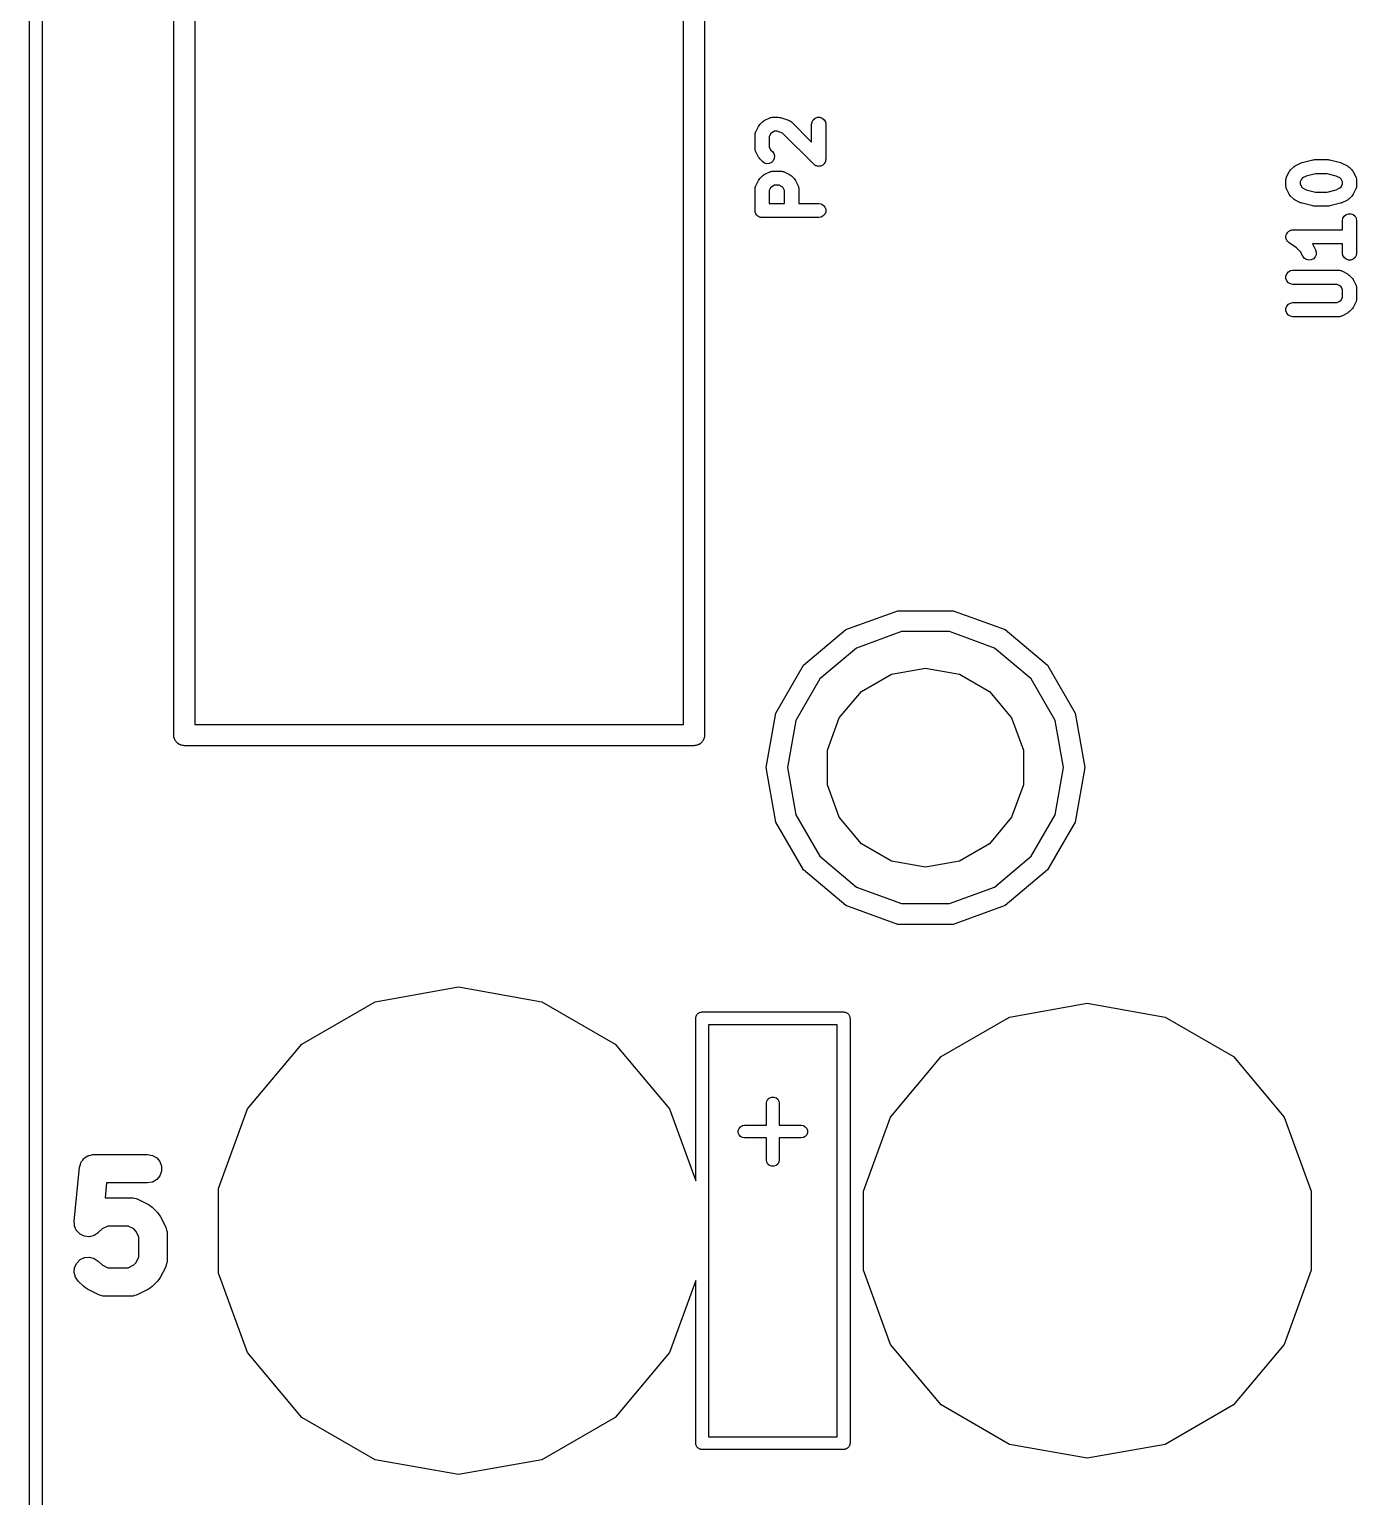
# Model space of a CAD drawing. Extents: x 51 to 137, y -158 to -25.
# Drawn here: x 50.69 to 74.5, y -78.82 to -52.5 of the extents above; entities that cross this region are included whole.
import ezdxf

# ---------------------------------------------------------------- set-up
doc = ezdxf.new("R2010")
doc.units = 0
doc.header["$MEASUREMENT"] = 0
doc.layers.add('BLACK', color=7, linetype='CONTINUOUS')

msp = doc.modelspace()

# ---------------------------------------------------------------- linework, layer by layer
at = {"layer": 'Black'}
for p, q in [((50.6857, -119.921), (50.6857, -28.1813)), ((50.9143, -28.1913), (50.9143, -119.916)), ((62.8015, -44.8412), (62.8015, -65.1612)), ((53.6575, -45.0317), (53.6575, -64.9707)), ((62.4205, -64.9707), (62.4205, -45.0317)), ((53.2765, -65.1612), (53.2765, -50.3811)), ((63.7795, -54.2265), (63.7912, -54.2099)), ((63.7912, -54.2099), (63.8396, -54.1615)), ((63.8396, -54.1615), (63.8563, -54.1498)), ((63.8563, -54.1498), (63.8726, -54.1377)), ((63.8726, -54.1377), (63.9693, -54.0893)), ((63.9693, -54.0893), (63.9764, -54.0872)), ((63.9764, -54.0872), (63.9827, -54.0836)), ((63.9827, -54.0836), (63.9974, -54.081)), ((63.9974, -54.081), (64.0116, -54.0767)), ((64.0116, -54.0767), (64.0189, -54.0772)), ((64.0189, -54.0772), (64.0261, -54.0759)), ((64.0261, -54.0759), (64.1229, -54.0759)), ((64.1229, -54.0759), (64.1429, -54.0794)), ((64.1429, -54.0794), (64.1631, -54.0824)), ((64.1631, -54.0824), (64.3082, -54.1308)), ((64.3082, -54.1308), (64.3146, -54.1343)), ((64.3146, -54.1343), (64.3217, -54.1362)), ((64.3217, -54.1362), (64.3339, -54.1447)), ((64.3339, -54.1447), (64.347, -54.1518)), ((64.347, -54.1518), (64.3519, -54.1573)), ((64.3519, -54.1573), (64.3579, -54.1615)), ((64.3579, -54.1615), (64.7216, -54.5253)), ((64.7216, -54.2029), (64.7293, -54.1595)), ((64.7216, -54.5253), (64.7216, -54.2029)), ((64.7293, -54.1595), (64.7513, -54.1213)), ((64.7513, -54.1213), (64.7851, -54.0929)), ((64.7851, -54.0929), (64.8266, -54.0778)), ((64.8266, -54.0778), (64.8707, -54.0778)), ((64.8707, -54.0778), (64.9121, -54.0929)), ((64.9121, -54.0929), (64.9459, -54.1213)), ((64.9459, -54.1213), (64.968, -54.1595)), ((64.968, -54.1595), (64.9756, -54.2029)), ((64.9756, -54.2029), (64.9756, -54.8319)), ((63.7056, -54.3964), (63.7069, -54.3892)), ((63.7056, -54.6383), (63.7056, -54.3964)), ((63.7065, -54.3819), (63.7107, -54.3677)), ((63.7069, -54.3892), (63.7065, -54.3819)), ((63.7107, -54.3677), (63.7133, -54.353)), ((63.7133, -54.353), (63.7169, -54.3467)), ((63.7169, -54.3467), (63.719, -54.3396)), ((63.719, -54.3396), (63.7674, -54.2429)), ((63.7674, -54.2429), (63.7795, -54.2265)), ((63.9854, -54.3749), (63.9596, -54.4264)), ((63.9596, -54.4264), (63.9596, -54.6084)), ((64.0046, -54.3557), (63.9854, -54.3749)), ((64.0561, -54.3299), (64.0046, -54.3557)), ((64.1023, -54.3299), (64.0561, -54.3299)), ((64.1994, -54.3623), (64.1023, -54.3299)), ((64.7588, -54.9217), (64.1994, -54.3623)), ((63.7069, -54.6456), (63.7056, -54.6383)), ((63.7065, -54.6529), (63.7069, -54.6456)), ((63.7107, -54.6671), (63.7065, -54.6529)), ((63.7133, -54.6818), (63.7107, -54.6671)), ((63.7169, -54.6881), (63.7133, -54.6818)), ((63.719, -54.6951), (63.7169, -54.6881)), ((63.7674, -54.7919), (63.719, -54.6951)), ((63.9596, -54.6084), (63.9854, -54.6599)), ((63.9854, -54.6599), (64.0192, -54.6937)), ((64.0192, -54.6937), (64.0445, -54.7298)), ((64.0445, -54.7298), (64.0559, -54.7724)), ((63.7795, -54.8082), (63.7674, -54.7919)), ((63.7912, -54.8249), (63.7795, -54.8082)), ((63.8396, -54.8733), (63.7912, -54.8249)), ((63.8757, -54.8986), (63.8396, -54.8733)), ((63.9183, -54.91), (63.8757, -54.8986)), ((63.9623, -54.9062), (63.9183, -54.91)), ((64.0022, -54.8875), (63.9623, -54.9062)), ((64.0334, -54.8563), (64.0022, -54.8875)), ((64.0521, -54.8164), (64.0334, -54.8563)), ((64.0559, -54.7724), (64.0521, -54.8164)), ((64.7724, -54.9312), (64.7588, -54.9217)), ((64.7851, -54.9419), (64.7724, -54.9312)), ((64.7904, -54.9438), (64.7851, -54.9419)), ((64.7949, -54.947), (64.7904, -54.9438)), ((64.811, -54.9513), (64.7949, -54.947)), ((64.8266, -54.9569), (64.811, -54.9513)), ((64.8322, -54.9569), (64.8266, -54.9569)), ((64.8375, -54.9584), (64.8322, -54.9569)), ((64.8541, -54.9569), (64.8375, -54.9584)), ((64.8707, -54.9569), (64.8541, -54.9569)), ((64.8759, -54.955), (64.8707, -54.9569)), ((64.8815, -54.9545), (64.8759, -54.955)), ((64.8965, -54.9475), (64.8815, -54.9545)), ((64.9121, -54.9419), (64.8965, -54.9475)), ((64.9164, -54.9383), (64.9121, -54.9419)), ((64.9215, -54.9359), (64.9164, -54.9383)), ((64.9332, -54.9242), (64.9215, -54.9359)), ((64.9459, -54.9135), (64.9332, -54.9242)), ((64.9487, -54.9087), (64.9459, -54.9135)), ((64.9527, -54.9047), (64.9487, -54.9087)), ((64.9597, -54.8897), (64.9527, -54.9047)), ((64.968, -54.8753), (64.9597, -54.8897)), ((64.9689, -54.8698), (64.968, -54.8753)), ((64.9713, -54.8647), (64.9689, -54.8698)), ((64.9727, -54.8482), (64.9713, -54.8647)), ((64.9756, -54.8319), (64.9727, -54.8482)), ((73.3162, -55.0203), (73.3646, -54.9719)), ((73.3646, -54.9719), (73.3813, -54.9602)), ((73.3813, -54.9602), (73.3976, -54.9481)), ((73.3976, -54.9481), (73.4943, -54.8997)), ((73.4943, -54.8997), (73.5077, -54.8957)), ((73.5077, -54.8957), (73.5203, -54.8901)), ((73.5203, -54.8901), (73.7139, -54.8417)), ((73.7139, -54.8417), (73.7294, -54.8406)), ((73.7294, -54.8406), (73.7447, -54.8379)), ((73.7447, -54.8379), (73.9866, -54.8379)), ((73.9866, -54.8379), (74.0019, -54.8406)), ((74.0019, -54.8406), (74.0174, -54.8417)), ((74.0174, -54.8417), (74.2109, -54.8901)), ((74.2109, -54.8901), (74.2236, -54.8957)), ((74.2236, -54.8957), (74.2369, -54.8997)), ((74.2369, -54.8997), (74.3337, -54.9481)), ((74.3337, -54.9481), (74.35, -54.9602)), ((74.35, -54.9602), (74.3667, -54.9719)), ((74.3667, -54.9719), (74.415, -55.0203)), ((63.719, -55.3073), (63.7674, -55.2105)), ((63.7674, -55.2105), (63.7795, -55.1942)), ((63.7795, -55.1942), (63.7912, -55.1775)), ((63.7912, -55.1775), (63.8396, -55.1291)), ((63.8396, -55.1291), (63.8563, -55.1174)), ((63.8563, -55.1174), (63.8726, -55.1053)), ((63.8726, -55.1053), (63.9693, -55.0569)), ((63.9693, -55.0569), (63.9764, -55.0549)), ((63.9764, -55.0549), (63.9827, -55.0512)), ((63.9827, -55.0512), (63.9974, -55.0486)), ((63.9974, -55.0486), (64.0116, -55.0444)), ((64.0116, -55.0444), (64.0189, -55.0448)), ((64.0189, -55.0448), (64.0261, -55.0435)), ((64.0261, -55.0435), (64.1713, -55.0435)), ((64.1713, -55.0435), (64.1785, -55.0448)), ((64.1785, -55.0448), (64.1858, -55.0444)), ((64.1858, -55.0444), (64.2001, -55.0486)), ((64.2001, -55.0486), (64.2147, -55.0512)), ((64.2147, -55.0512), (64.2211, -55.0549)), ((64.2211, -55.0549), (64.2281, -55.0569)), ((64.2281, -55.0569), (64.3248, -55.1053)), ((64.3248, -55.1053), (64.3412, -55.1174)), ((64.3412, -55.1174), (64.3579, -55.1291)), ((64.3579, -55.1291), (64.4062, -55.1775)), ((64.4062, -55.1775), (64.4179, -55.1942)), ((64.4179, -55.1942), (64.43, -55.2105)), ((64.43, -55.2105), (64.4784, -55.3073)), ((73.2306, -55.2068), (73.2319, -55.1996)), ((73.2306, -55.3036), (73.2306, -55.2068)), ((73.2315, -55.1923), (73.2357, -55.178)), ((73.2319, -55.1996), (73.2315, -55.1923)), ((73.2357, -55.178), (73.2383, -55.1634)), ((73.2383, -55.1634), (73.2419, -55.157)), ((73.2419, -55.157), (73.244, -55.15)), ((73.244, -55.15), (73.2924, -55.0533)), ((73.2924, -55.0533), (73.3045, -55.0369)), ((73.3045, -55.0369), (73.3162, -55.0203)), ((73.5104, -55.1853), (73.4846, -55.2368)), ((73.4846, -55.2368), (73.4846, -55.2736)), ((73.5296, -55.166), (73.5104, -55.1853)), ((73.5955, -55.1331), (73.5296, -55.166)), ((73.7603, -55.0919), (73.5955, -55.1331)), ((73.9709, -55.0919), (73.7603, -55.0919)), ((74.1358, -55.1331), (73.9709, -55.0919)), ((74.2016, -55.166), (74.1358, -55.1331)), ((74.2209, -55.1853), (74.2016, -55.166)), ((74.2466, -55.2368), (74.2209, -55.1853)), ((74.2466, -55.2736), (74.2466, -55.2368)), ((74.415, -55.0203), (74.4267, -55.0369)), ((74.4267, -55.0369), (74.4388, -55.0533)), ((74.4388, -55.0533), (74.4872, -55.15)), ((74.4872, -55.15), (74.4893, -55.157)), ((74.4893, -55.157), (74.493, -55.1634)), ((74.493, -55.1634), (74.4955, -55.178)), ((74.4955, -55.178), (74.4998, -55.1923)), ((74.4998, -55.1923), (74.4993, -55.1996)), ((74.4993, -55.1996), (74.5006, -55.2068)), ((74.5006, -55.2068), (74.5006, -55.3036)), ((63.7056, -55.3641), (63.7069, -55.3568)), ((63.7056, -55.7511), (63.7056, -55.3641)), ((63.7065, -55.3495), (63.7107, -55.3353)), ((63.7069, -55.3568), (63.7065, -55.3495)), ((63.7107, -55.3353), (63.7133, -55.3206)), ((63.7133, -55.3206), (63.7169, -55.3143)), ((63.7169, -55.3143), (63.719, -55.3073)), ((63.9854, -55.3425), (63.9596, -55.394)), ((63.9596, -55.394), (63.9596, -55.6241)), ((64.0046, -55.3233), (63.9854, -55.3425)), ((64.0561, -55.2975), (64.0046, -55.3233)), ((64.1413, -55.2975), (64.0561, -55.2975)), ((64.1928, -55.3233), (64.1413, -55.2975)), ((64.2121, -55.3425), (64.1928, -55.3233)), ((64.2378, -55.394), (64.2121, -55.3425)), ((64.2378, -55.6241), (64.2378, -55.394)), ((64.4784, -55.3073), (64.4805, -55.3143)), ((64.4805, -55.3143), (64.4842, -55.3206)), ((64.4842, -55.3206), (64.4867, -55.3353)), ((64.4867, -55.3353), (64.491, -55.3495)), ((64.491, -55.3495), (64.4905, -55.3568)), ((64.4905, -55.3568), (64.4918, -55.3641)), ((64.4918, -55.3641), (64.4918, -55.6241)), ((73.2319, -55.3108), (73.2306, -55.3036)), ((73.2315, -55.3181), (73.2319, -55.3108)), ((73.2357, -55.3324), (73.2315, -55.3181)), ((73.2383, -55.347), (73.2357, -55.3324)), ((73.2419, -55.3534), (73.2383, -55.347)), ((73.244, -55.3604), (73.2419, -55.3534)), ((73.2924, -55.4571), (73.244, -55.3604)), ((73.3045, -55.4735), (73.2924, -55.4571)), ((73.3162, -55.4901), (73.3045, -55.4735)), ((73.3646, -55.5385), (73.3162, -55.4901)), ((73.4846, -55.2736), (73.5104, -55.3251)), ((73.5104, -55.3251), (73.5296, -55.3443)), ((73.5296, -55.3443), (73.5955, -55.3773)), ((73.5955, -55.3773), (73.7603, -55.4185)), ((73.7603, -55.4185), (73.9709, -55.4185)), ((73.9709, -55.4185), (74.1358, -55.3773)), ((74.1358, -55.3773), (74.2016, -55.3443)), ((74.2016, -55.3443), (74.2209, -55.3251)), ((74.2209, -55.3251), (74.2466, -55.2736)), ((74.415, -55.4901), (74.3667, -55.5385)), ((74.4267, -55.4735), (74.415, -55.4901)), ((74.4388, -55.4571), (74.4267, -55.4735)), ((74.4872, -55.3604), (74.4388, -55.4571)), ((74.4893, -55.3534), (74.4872, -55.3604)), ((74.493, -55.347), (74.4893, -55.3534)), ((74.4955, -55.3324), (74.493, -55.347)), ((74.4998, -55.3181), (74.4955, -55.3324)), ((74.5006, -55.3036), (74.4993, -55.3108)), ((74.4993, -55.3108), (74.4998, -55.3181)), ((63.7075, -55.762), (63.7056, -55.7511)), ((63.7075, -55.7732), (63.7075, -55.762)), ((63.7113, -55.7836), (63.7075, -55.7732)), ((63.7133, -55.7945), (63.7113, -55.7836)), ((63.7188, -55.8042), (63.7133, -55.7945)), ((63.9596, -55.6241), (64.2378, -55.6241)), ((64.4918, -55.6241), (64.8486, -55.6241)), ((64.8486, -55.6241), (64.8921, -55.6318)), ((64.8921, -55.6318), (64.9303, -55.6538)), ((64.9303, -55.6538), (64.9586, -55.6876)), ((64.9586, -55.6876), (64.9737, -55.7291)), ((64.9737, -55.7732), (64.9586, -55.8146)), ((64.9737, -55.7291), (64.9737, -55.7732)), ((73.3813, -55.5502), (73.3646, -55.5385)), ((73.3976, -55.5623), (73.3813, -55.5502)), ((73.4943, -55.6107), (73.3976, -55.5623)), ((73.5077, -55.6147), (73.4943, -55.6107)), ((73.5203, -55.6203), (73.5077, -55.6147)), ((73.7139, -55.6687), (73.5203, -55.6203)), ((73.7294, -55.6698), (73.7139, -55.6687)), ((73.7447, -55.6725), (73.7294, -55.6698)), ((73.9866, -55.6725), (73.7447, -55.6725)), ((74.0019, -55.6698), (73.9866, -55.6725)), ((74.0174, -55.6687), (74.0019, -55.6698)), ((74.2109, -55.6203), (74.0174, -55.6687)), ((74.2236, -55.6147), (74.2109, -55.6203)), ((74.2369, -55.6107), (74.2236, -55.6147)), ((74.3337, -55.5623), (74.2369, -55.6107)), ((74.35, -55.5502), (74.3337, -55.5623)), ((74.3667, -55.5385), (74.35, -55.5502)), ((63.7226, -55.8146), (63.7188, -55.8042)), ((63.7298, -55.8231), (63.7226, -55.8146)), ((63.7353, -55.8327), (63.7298, -55.8231)), ((63.7438, -55.8399), (63.7353, -55.8327)), ((63.751, -55.8484), (63.7438, -55.8399)), ((63.7606, -55.8539), (63.751, -55.8484)), ((63.7691, -55.8611), (63.7606, -55.8539)), ((63.7796, -55.8649), (63.7691, -55.8611)), ((63.7892, -55.8704), (63.7796, -55.8649)), ((63.8001, -55.8724), (63.7892, -55.8704)), ((63.8106, -55.8762), (63.8001, -55.8724)), ((63.8217, -55.8762), (63.8106, -55.8762)), ((63.8326, -55.8781), (63.8217, -55.8762)), ((64.8486, -55.8781), (63.8326, -55.8781)), ((64.8921, -55.8704), (64.8486, -55.8781)), ((64.9303, -55.8484), (64.8921, -55.8704)), ((64.9586, -55.8146), (64.9303, -55.8484)), ((74.2466, -55.9325), (74.2543, -55.8891)), ((74.2466, -56.0958), (74.2466, -55.9325)), ((74.2543, -55.8891), (74.2763, -55.8509)), ((74.2763, -55.8509), (74.3101, -55.8225)), ((74.3101, -55.8225), (74.3516, -55.8075)), ((74.3516, -55.8075), (74.3957, -55.8075)), ((74.3957, -55.8075), (74.4371, -55.8225)), ((74.4371, -55.8225), (74.4709, -55.8509)), ((74.4709, -55.8509), (74.493, -55.8891)), ((74.493, -55.8891), (74.5006, -55.9325)), ((74.5006, -55.9325), (74.5006, -56.5131)), ((73.2309, -56.2146), (73.2325, -56.2078)), ((73.2325, -56.2297), (73.2309, -56.2146)), ((73.2325, -56.2008), (73.2377, -56.1865)), ((73.2325, -56.2078), (73.2325, -56.2008)), ((73.2325, -56.2449), (73.2325, -56.2297)), ((73.235, -56.2515), (73.2325, -56.2449)), ((73.2357, -56.2585), (73.235, -56.2515)), ((73.2424, -56.2721), (73.2357, -56.2585)), ((73.2377, -56.1865), (73.2413, -56.1718)), ((73.2413, -56.1718), (73.2452, -56.1659)), ((73.2476, -56.2863), (73.2424, -56.2721)), ((73.2452, -56.1659), (73.2476, -56.1593)), ((73.2476, -56.1593), (73.2574, -56.1477)), ((73.2522, -56.2917), (73.2476, -56.2863)), ((73.2553, -56.298), (73.2522, -56.2917)), ((73.2662, -56.3085), (73.2553, -56.298)), ((73.2574, -56.1477), (73.2658, -56.1351)), ((73.2658, -56.1351), (73.2715, -56.1309)), ((73.276, -56.3201), (73.2662, -56.3085)), ((73.2715, -56.1309), (73.276, -56.1255)), ((73.276, -56.1255), (73.2891, -56.118)), ((73.2821, -56.3236), (73.276, -56.3201)), ((73.2872, -56.3285), (73.2821, -56.3236)), ((73.2891, -56.118), (73.3013, -56.109)), ((73.3013, -56.109), (73.3081, -56.107)), ((73.3081, -56.107), (73.3142, -56.1035)), ((73.3142, -56.1035), (73.3291, -56.1008)), ((73.3291, -56.1008), (73.3437, -56.0966)), ((73.3437, -56.0966), (73.3507, -56.097)), ((73.3507, -56.097), (73.3576, -56.0958)), ((73.3576, -56.0958), (74.2466, -56.0958)), ((73.4218, -56.4183), (73.2872, -56.3285)), ((73.4951, -56.4916), (73.4218, -56.4183)), ((73.5343, -56.5699), (73.4951, -56.4916)), ((73.5606, -56.6053), (73.5343, -56.5699)), ((74.2466, -56.3498), (73.7059, -56.3498)), ((73.7059, -56.3498), (73.7131, -56.3595)), ((73.7131, -56.3595), (73.7615, -56.4563)), ((73.7539, -56.5831), (73.7236, -56.6151)), ((73.7714, -56.5426), (73.7539, -56.5831)), ((73.7615, -56.4563), (73.7741, -56.4986)), ((73.7741, -56.4986), (73.7714, -56.5426)), ((74.2466, -56.5131), (74.2466, -56.3498)), ((74.2543, -56.5565), (74.2466, -56.5131)), ((74.2763, -56.5947), (74.2543, -56.5565)), ((74.493, -56.5565), (74.4709, -56.5947)), ((74.5006, -56.5131), (74.493, -56.5565)), ((73.2476, -56.885), (73.276, -56.8512)), ((73.276, -56.8512), (73.3142, -56.8292)), ((73.3142, -56.8292), (73.3576, -56.8215)), ((73.3576, -56.8215), (74.1801, -56.8215)), ((73.5974, -56.6296), (73.5606, -56.6053)), ((73.6403, -56.6399), (73.5974, -56.6296)), ((73.6841, -56.6348), (73.6403, -56.6399)), ((73.7236, -56.6151), (73.6841, -56.6348)), ((74.1801, -56.8215), (74.1873, -56.8228)), ((74.1873, -56.8228), (74.1946, -56.8224)), ((74.1946, -56.8224), (74.2089, -56.8266)), ((74.2089, -56.8266), (74.2235, -56.8292)), ((74.2235, -56.8292), (74.2299, -56.8329)), ((74.2299, -56.8329), (74.2369, -56.8349)), ((74.2369, -56.8349), (74.3337, -56.8833)), ((74.3101, -56.6231), (74.2763, -56.5947)), ((74.3516, -56.6382), (74.3101, -56.6231)), ((74.3957, -56.6382), (74.3516, -56.6382)), ((74.4371, -56.6231), (74.3957, -56.6382)), ((74.4709, -56.5947), (74.4371, -56.6231)), ((73.2325, -56.9265), (73.2476, -56.885)), ((73.2325, -56.9706), (73.2325, -56.9265)), ((73.2476, -57.012), (73.2325, -56.9706)), ((73.276, -57.0458), (73.2476, -57.012)), ((73.3142, -57.0679), (73.276, -57.0458)), ((73.3576, -57.0755), (73.3142, -57.0679)), ((74.1501, -57.0755), (73.3576, -57.0755)), ((74.2016, -57.1013), (74.1501, -57.0755)), ((74.2209, -57.1205), (74.2016, -57.1013)), ((74.3337, -56.8833), (74.35, -56.8954)), ((74.35, -56.8954), (74.3667, -56.9071)), ((74.3667, -56.9071), (74.415, -56.9555)), ((74.415, -56.9555), (74.4267, -56.9722)), ((74.4267, -56.9722), (74.4388, -56.9885)), ((74.4388, -56.9885), (74.4872, -57.0853)), ((74.4872, -57.0853), (74.4893, -57.0923)), ((74.4893, -57.0923), (74.493, -57.0986)), ((74.493, -57.0986), (74.4955, -57.1133)), ((74.4955, -57.1133), (74.4998, -57.1275)), ((74.1501, -57.4021), (74.2016, -57.3763)), ((74.2016, -57.3763), (74.2209, -57.3571)), ((74.2466, -57.172), (74.2209, -57.1205)), ((74.2209, -57.3571), (74.2466, -57.3056)), ((74.2466, -57.3056), (74.2466, -57.172)), ((74.493, -57.379), (74.4893, -57.3854)), ((74.4955, -57.3644), (74.493, -57.379)), ((74.4998, -57.3501), (74.4955, -57.3644)), ((74.4998, -57.1275), (74.4993, -57.1348)), ((74.4993, -57.1348), (74.5006, -57.1421)), ((74.5006, -57.3356), (74.4993, -57.3428)), ((74.4993, -57.3428), (74.4998, -57.3501)), ((74.5006, -57.1421), (74.5006, -57.3356)), ((73.2325, -57.5071), (73.2476, -57.4656)), ((73.2325, -57.5512), (73.2325, -57.5071)), ((73.2476, -57.5926), (73.2325, -57.5512)), ((73.2476, -57.4656), (73.276, -57.4318)), ((73.276, -57.6264), (73.2476, -57.5926)), ((73.276, -57.4318), (73.3142, -57.4098)), ((73.3142, -57.6484), (73.276, -57.6264)), ((73.3142, -57.4098), (73.3576, -57.4021)), ((73.3576, -57.4021), (74.1501, -57.4021)), ((74.3337, -57.5943), (74.2369, -57.6427)), ((74.35, -57.5822), (74.3337, -57.5943)), ((74.3667, -57.5705), (74.35, -57.5822)), ((74.415, -57.5221), (74.3667, -57.5705)), ((74.4267, -57.5055), (74.415, -57.5221)), ((74.4388, -57.4891), (74.4267, -57.5055)), ((74.4872, -57.3924), (74.4388, -57.4891)), ((74.4893, -57.3854), (74.4872, -57.3924)), ((73.3576, -57.6561), (73.3142, -57.6484)), ((74.1801, -57.6561), (73.3576, -57.6561)), ((74.1873, -57.6548), (74.1801, -57.6561)), ((74.1946, -57.6553), (74.1873, -57.6548)), ((74.2089, -57.651), (74.1946, -57.6553)), ((74.2235, -57.6484), (74.2089, -57.651)), ((74.2299, -57.6448), (74.2235, -57.6484)), ((74.2369, -57.6427), (74.2299, -57.6448)), ((65.3351, -63.2681), (66.2677, -62.9287)), ((66.2677, -62.9287), (67.2601, -62.9287)), ((67.2601, -62.9287), (68.1927, -63.2681)), ((64.5749, -63.906), (65.3351, -63.2681)), ((66.3339, -63.3039), (65.5256, -63.5981)), ((67.1939, -63.3039), (66.3339, -63.3039)), ((68.0022, -63.5981), (67.1939, -63.3039)), ((68.1927, -63.2681), (68.9529, -63.906)), ((65.5256, -63.5981), (64.8668, -64.1509)), ((68.661, -64.1509), (68.0022, -63.5981)), ((64.0787, -64.7655), (64.5749, -63.906)), ((66.1535, -64.0656), (66.7639, -63.958)), ((66.7639, -63.958), (67.3743, -64.0656)), ((68.9529, -63.906), (69.4491, -64.7655)), ((64.8668, -64.1509), (64.4368, -64.8958)), ((65.6167, -64.3756), (66.1535, -64.0656)), ((67.3743, -64.0656), (67.9111, -64.3756)), ((69.091, -64.8958), (68.661, -64.1509)), ((65.2182, -64.8504), (65.6167, -64.3756)), ((67.9111, -64.3756), (68.3096, -64.8504)), ((53.6575, -64.9707), (62.4205, -64.9707)), ((63.9064, -65.7428), (64.0787, -64.7655)), ((64.4368, -64.8958), (64.2874, -65.7428)), ((65.0062, -65.4329), (65.2182, -64.8504)), ((68.3096, -64.8504), (68.5216, -65.4329)), ((69.2404, -65.7428), (69.091, -64.8958)), ((69.4491, -64.7655), (69.6214, -65.7428)), ((53.2794, -65.1776), (53.2765, -65.1612)), ((53.2794, -65.1943), (53.2794, -65.1776)), ((53.2851, -65.2099), (53.2794, -65.1943)), ((53.288, -65.2264), (53.2851, -65.2099)), ((53.2963, -65.2408), (53.288, -65.2264)), ((53.302, -65.2565), (53.2963, -65.2408)), ((53.3127, -65.2692), (53.302, -65.2565)), ((53.3211, -65.2837), (53.3127, -65.2692)), ((62.7653, -65.2692), (62.7569, -65.2837)), ((62.776, -65.2565), (62.7653, -65.2692)), ((62.7817, -65.2408), (62.776, -65.2565)), ((62.79, -65.2264), (62.7817, -65.2408)), ((62.7929, -65.2099), (62.79, -65.2264)), ((62.7986, -65.1943), (62.7929, -65.2099)), ((62.8015, -65.1612), (62.7986, -65.1776)), ((62.7986, -65.1776), (62.7986, -65.1943)), ((53.3338, -65.2944), (53.3211, -65.2837)), ((53.3445, -65.3071), (53.3338, -65.2944)), ((53.359, -65.3155), (53.3445, -65.3071)), ((53.3717, -65.3262), (53.359, -65.3155)), ((53.3874, -65.3319), (53.3717, -65.3262)), ((53.4018, -65.3402), (53.3874, -65.3319)), ((53.4183, -65.3431), (53.4018, -65.3402)), ((53.4339, -65.3488), (53.4183, -65.3431)), ((53.4506, -65.3488), (53.4339, -65.3488)), ((53.467, -65.3517), (53.4506, -65.3488)), ((62.611, -65.3517), (53.467, -65.3517)), ((62.6274, -65.3488), (62.611, -65.3517)), ((62.6441, -65.3488), (62.6274, -65.3488)), ((62.6597, -65.3431), (62.6441, -65.3488)), ((62.6762, -65.3402), (62.6597, -65.3431)), ((62.6906, -65.3319), (62.6762, -65.3402)), ((62.7062, -65.3262), (62.6906, -65.3319)), ((62.719, -65.3155), (62.7062, -65.3262)), ((62.7335, -65.3071), (62.719, -65.3155)), ((62.7442, -65.2944), (62.7335, -65.3071)), ((62.7569, -65.2837), (62.7442, -65.2944)), ((65.0062, -66.0527), (65.0062, -65.4329)), ((68.5216, -65.4329), (68.5216, -66.0527)), ((64.0787, -66.7201), (63.9064, -65.7428)), ((64.2874, -65.7428), (64.4368, -66.5898)), ((69.091, -66.5898), (69.2404, -65.7428)), ((69.6214, -65.7428), (69.4491, -66.7201)), ((65.2182, -66.6352), (65.0062, -66.0527)), ((68.5216, -66.0527), (68.3096, -66.6352)), ((64.4368, -66.5898), (64.8668, -67.3347)), ((68.661, -67.3347), (69.091, -66.5898)), ((64.5749, -67.5796), (64.0787, -66.7201)), ((65.6167, -67.11), (65.2182, -66.6352)), ((68.3096, -66.6352), (67.9111, -67.11)), ((69.4491, -66.7201), (69.2404, -67.0816)), ((66.1535, -67.42), (65.6167, -67.11)), ((67.9111, -67.11), (67.3743, -67.42)), ((69.2404, -67.0816), (68.9529, -67.5796)), ((64.8668, -67.3347), (65.5256, -67.8875)), ((68.0022, -67.8875), (68.661, -67.3347)), ((65.3351, -68.2175), (64.5749, -67.5796)), ((66.7639, -67.5276), (66.1535, -67.42)), ((67.3743, -67.42), (66.7639, -67.5276)), ((68.9529, -67.5796), (68.1927, -68.2175)), ((65.5256, -67.8875), (66.3339, -68.1817)), ((67.1939, -68.1817), (68.0022, -67.8875)), ((66.2677, -68.5569), (65.3351, -68.2175)), ((66.3339, -68.1817), (67.1939, -68.1817)), ((68.1927, -68.2175), (67.2601, -68.5569)), ((67.2601, -68.5569), (66.2677, -68.5569)), ((56.8888, -69.9422), (58.3844, -69.6785)), ((58.3844, -69.6785), (59.88, -69.9422)), ((55.5737, -70.7015), (56.8888, -69.9422)), ((59.88, -69.9422), (61.1951, -70.7015)), ((68.2718, -70.2177), (69.6671, -69.9717)), ((69.6671, -69.9717), (71.0624, -70.2177)), ((62.6415, -70.2412), (62.6432, -70.2314)), ((62.6415, -73.1567), (62.6415, -70.2412)), ((62.6432, -70.2214), (62.6467, -70.212)), ((62.6432, -70.2314), (62.6432, -70.2214)), ((62.6467, -70.212), (62.6484, -70.2021)), ((62.6484, -70.2021), (62.6534, -70.1934)), ((62.6534, -70.1934), (62.6568, -70.184)), ((62.6568, -70.184), (62.6632, -70.1764)), ((62.6632, -70.1764), (62.6682, -70.1677)), ((62.6682, -70.1677), (62.6759, -70.1613)), ((62.6759, -70.1613), (62.6823, -70.1536)), ((62.6823, -70.1536), (62.691, -70.1486)), ((62.691, -70.1486), (62.6987, -70.1422)), ((62.6987, -70.1422), (62.708, -70.1388)), ((62.708, -70.1388), (62.7167, -70.1338)), ((62.7167, -70.1338), (62.7266, -70.1321)), ((62.7266, -70.1321), (62.736, -70.1286)), ((62.736, -70.1286), (62.746, -70.1286)), ((62.746, -70.1286), (62.7558, -70.1269)), ((62.7558, -70.1269), (65.2958, -70.1269)), ((65.2958, -70.1269), (65.3056, -70.1286)), ((65.3056, -70.1286), (65.3156, -70.1286)), ((65.3156, -70.1286), (65.325, -70.1321)), ((65.325, -70.1321), (65.3349, -70.1338)), ((65.3349, -70.1338), (65.3436, -70.1388)), ((65.3436, -70.1388), (65.3529, -70.1422)), ((65.3529, -70.1422), (65.3606, -70.1486)), ((65.3606, -70.1486), (65.3693, -70.1536)), ((65.3693, -70.1536), (65.3757, -70.1613)), ((65.3757, -70.1613), (65.3834, -70.1677)), ((65.3834, -70.1677), (65.3884, -70.1764)), ((65.3884, -70.1764), (65.3948, -70.184)), ((65.3948, -70.184), (65.3982, -70.1934)), ((65.3982, -70.1934), (65.4032, -70.2021)), ((65.4032, -70.2021), (65.4049, -70.212)), ((65.4049, -70.212), (65.4084, -70.2214)), ((65.4084, -70.2214), (65.4084, -70.2314)), ((65.4084, -70.2314), (65.4101, -70.2412)), ((65.4101, -70.2412), (65.4101, -77.8612)), ((67.0448, -70.9261), (68.2718, -70.2177)), ((71.0624, -70.2177), (72.2894, -70.9261)), ((65.1815, -70.3555), (62.8701, -70.3555)), ((62.8701, -70.3555), (62.8701, -77.7469)), ((65.1815, -77.7469), (65.1815, -70.3555)), ((54.5975, -71.8648), (55.5737, -70.7015)), ((61.1951, -70.7015), (62.1713, -71.8648)), ((66.1341, -72.0114), (67.0448, -70.9261)), ((72.2894, -70.9261), (73.2001, -72.0114)), ((63.9115, -71.7652), (63.9184, -71.7261)), ((63.9115, -72.1589), (63.9115, -71.7652)), ((63.9184, -71.7261), (63.9382, -71.6917)), ((63.9382, -71.6917), (63.9686, -71.6662)), ((63.9686, -71.6662), (64.006, -71.6526)), ((64.006, -71.6526), (64.0456, -71.6526)), ((64.0456, -71.6526), (64.0829, -71.6662)), ((64.0829, -71.6662), (64.1134, -71.6917)), ((64.1134, -71.6917), (64.1332, -71.7261)), ((64.1332, -71.7261), (64.1401, -71.7652)), ((64.1401, -71.7652), (64.1401, -72.1589)), ((54.0781, -73.2919), (54.5975, -71.8648)), ((62.1713, -71.8648), (62.6415, -73.1567)), ((65.6496, -73.3428), (66.1341, -72.0114)), ((73.2001, -72.0114), (73.6846, -73.3428)), ((63.4052, -72.2534), (63.4188, -72.216)), ((63.4052, -72.293), (63.4052, -72.2534)), ((63.4188, -72.3303), (63.4052, -72.293)), ((63.4188, -72.216), (63.4443, -72.1856)), ((63.4443, -72.3608), (63.4188, -72.3303)), ((63.4443, -72.1856), (63.4787, -72.1658)), ((63.4787, -72.3806), (63.4443, -72.3608)), ((63.4787, -72.1658), (63.5178, -72.1589)), ((63.5178, -72.3875), (63.4787, -72.3806)), ((63.5178, -72.1589), (63.9115, -72.1589)), ((64.1401, -72.1589), (64.5338, -72.1589)), ((64.5338, -72.1589), (64.5729, -72.1658)), ((64.5729, -72.3806), (64.5338, -72.3875)), ((64.5729, -72.1658), (64.6073, -72.1856)), ((64.6073, -72.3608), (64.5729, -72.3806)), ((64.6073, -72.1856), (64.6328, -72.216)), ((64.6328, -72.3303), (64.6073, -72.3608)), ((64.6328, -72.216), (64.6464, -72.2534)), ((64.6464, -72.293), (64.6328, -72.3303)), ((64.6464, -72.2534), (64.6464, -72.293)), ((63.9115, -72.3875), (63.5178, -72.3875)), ((63.9115, -72.7812), (63.9115, -72.3875)), ((64.5338, -72.3875), (64.1401, -72.3875)), ((64.1401, -72.3875), (64.1401, -72.7812)), ((51.5875, -72.9131), (51.59, -72.9039)), ((51.59, -72.8943), (51.6019, -72.8616)), ((51.59, -72.9039), (51.59, -72.8943)), ((51.6019, -72.8616), (51.6113, -72.8282)), ((51.6113, -72.8282), (51.6169, -72.8204)), ((51.6169, -72.8204), (51.6202, -72.8114)), ((51.6202, -72.8114), (51.6425, -72.7848)), ((51.6425, -72.7848), (51.6628, -72.7566)), ((51.6628, -72.7566), (51.6708, -72.7512)), ((51.6708, -72.7512), (51.6769, -72.7438)), ((51.6769, -72.7438), (51.707, -72.7265)), ((51.707, -72.7265), (51.7357, -72.7069)), ((51.7357, -72.7069), (51.745, -72.7045)), ((51.745, -72.7045), (51.7533, -72.6997)), ((51.7533, -72.6997), (51.7875, -72.6937)), ((51.7875, -72.6937), (51.8212, -72.6851)), ((51.8212, -72.6851), (51.8307, -72.6861)), ((51.8307, -72.6861), (51.8402, -72.6844)), ((51.8402, -72.6844), (52.8078, -72.6844)), ((52.8078, -72.6844), (52.8947, -72.6997)), ((52.8947, -72.6997), (52.9711, -72.7438)), ((52.9711, -72.7438), (53.0278, -72.8114)), ((53.0278, -72.8114), (53.058, -72.8943)), ((53.058, -72.8943), (53.058, -72.9825)), ((63.9184, -72.8203), (63.9115, -72.7812)), ((63.9382, -72.8547), (63.9184, -72.8203)), ((63.9686, -72.8802), (63.9382, -72.8547)), ((64.006, -72.8938), (63.9686, -72.8802)), ((64.0456, -72.8938), (64.006, -72.8938)), ((64.0829, -72.8802), (64.0456, -72.8938)), ((64.1134, -72.8547), (64.0829, -72.8802)), ((64.1332, -72.8203), (64.1134, -72.8547)), ((64.1401, -72.7812), (64.1332, -72.8203)), ((51.4907, -73.8807), (51.5875, -72.9131)), ((52.9711, -73.133), (52.8947, -73.1771)), ((53.0278, -73.0654), (52.9711, -73.133)), ((53.058, -72.9825), (53.0278, -73.0654)), ((52.0701, -73.1924), (52.0434, -73.4585)), ((52.8078, -73.1924), (52.0701, -73.1924)), ((52.8947, -73.1771), (52.8078, -73.1924)), ((54.0781, -74.8105), (54.0781, -73.2919)), ((65.6496, -74.7596), (65.6496, -73.3428)), ((73.6846, -73.3428), (73.6846, -74.7596)), ((52.0434, -73.4585), (52.5175, -73.4585)), ((52.5175, -73.4585), (52.5319, -73.461)), ((52.5319, -73.461), (52.5466, -73.4602)), ((52.5466, -73.4602), (52.5751, -73.4686)), ((52.5751, -73.4686), (52.6044, -73.4738)), ((52.6044, -73.4738), (52.6171, -73.4811)), ((52.6171, -73.4811), (52.6311, -73.4853)), ((52.6311, -73.4853), (52.8246, -73.5821)), ((52.8246, -73.5821), (52.8573, -73.6063)), ((52.8573, -73.6063), (52.8907, -73.6296)), ((52.8907, -73.6296), (52.9874, -73.7264)), ((51.4904, -73.8839), (51.4908, -73.8823)), ((51.4941, -73.9263), (51.4904, -73.8839)), ((51.4908, -73.8823), (51.4907, -73.8807)), ((51.4973, -73.9687), (51.4941, -73.9263)), ((52.9874, -73.7264), (53.0107, -73.7597)), ((53.0107, -73.7597), (53.035, -73.7924)), ((53.035, -73.7924), (53.1318, -73.986)), ((51.4979, -73.9702), (51.4973, -73.9687)), ((51.4981, -73.9718), (51.4979, -73.9702)), ((51.5161, -74.0103), (51.4981, -73.9718)), ((51.5336, -74.0491), (51.5161, -74.0103)), ((51.5347, -74.0503), (51.5336, -74.0491)), ((51.5354, -74.0517), (51.5347, -74.0503)), ((51.5655, -74.0818), (51.5354, -74.0517)), ((51.5952, -74.1123), (51.5655, -74.0818)), ((51.5966, -74.1129), (51.5952, -74.1123)), ((51.5977, -74.1141), (51.5966, -74.1129)), ((51.6363, -74.1321), (51.5977, -74.1141)), ((51.6747, -74.1505), (51.6363, -74.1321)), ((51.6762, -74.1507), (51.6747, -74.1505)), ((51.6777, -74.1514), (51.6762, -74.1507)), ((51.7201, -74.1551), (51.6777, -74.1514)), ((51.7624, -74.1593), (51.7201, -74.1551)), ((51.764, -74.1589), (51.7624, -74.1593)), ((51.7656, -74.159), (51.764, -74.1589)), ((51.8067, -74.148), (51.7656, -74.159)), ((51.8479, -74.1375), (51.8067, -74.148)), ((51.8492, -74.1366), (51.8479, -74.1375)), ((51.8508, -74.1362), (51.8492, -74.1366)), ((51.8856, -74.1118), (51.8508, -74.1362)), ((51.9208, -74.0878), (51.8856, -74.1118)), ((51.9217, -74.0865), (51.9208, -74.0878)), ((51.923, -74.0856), (51.9217, -74.0865)), ((51.9906, -74.018), (51.923, -74.0856)), ((52.0937, -73.9665), (51.9906, -74.018)), ((52.4576, -73.9665), (52.0937, -73.9665)), ((52.5606, -74.018), (52.4576, -73.9665)), ((52.5991, -74.0565), (52.5606, -74.018)), ((52.6506, -74.1595), (52.5991, -74.0565)), ((52.6506, -74.5234), (52.6506, -74.1595)), ((53.1318, -73.986), (53.1359, -74)), ((53.1359, -74), (53.1433, -74.0127)), ((53.1433, -74.0127), (53.1484, -74.042)), ((53.1484, -74.042), (53.1569, -74.0705)), ((53.1569, -74.0705), (53.156, -74.0851)), ((53.156, -74.0851), (53.1586, -74.0995)), ((53.1586, -74.0995), (53.1586, -74.5833)), ((51.4904, -74.799), (51.4981, -74.7111)), ((51.4981, -74.7111), (51.5354, -74.6312)), ((51.5354, -74.6312), (51.5977, -74.5688)), ((51.5977, -74.5688), (51.6777, -74.5315)), ((51.6777, -74.5315), (51.7656, -74.5238)), ((51.7656, -74.5238), (51.8508, -74.5467)), ((51.8508, -74.5467), (51.923, -74.5973)), ((51.923, -74.5973), (51.9906, -74.6649)), ((51.9906, -74.6649), (52.0937, -74.7164)), ((52.0937, -74.7164), (52.4576, -74.7164)), ((52.4576, -74.7164), (52.5606, -74.6649)), ((52.5606, -74.6649), (52.5991, -74.6264)), ((52.5991, -74.6264), (52.6506, -74.5234)), ((53.1318, -74.6969), (53.035, -74.8905)), ((53.1359, -74.6829), (53.1318, -74.6969)), ((53.1433, -74.6702), (53.1359, -74.6829)), ((53.1484, -74.6409), (53.1433, -74.6702)), ((53.1569, -74.6124), (53.1484, -74.6409)), ((53.1586, -74.5833), (53.156, -74.5978)), ((53.156, -74.5978), (53.1569, -74.6124)), ((51.5132, -74.8842), (51.4904, -74.799)), ((51.5638, -74.9565), (51.5132, -74.8842)), ((51.6606, -75.0532), (51.5638, -74.9565)), ((52.9874, -74.9565), (52.8907, -75.0532)), ((53.0107, -74.9232), (52.9874, -74.9565)), ((53.035, -74.8905), (53.0107, -74.9232)), ((54.5975, -76.2376), (54.0781, -74.8105)), ((62.6415, -74.9457), (62.1713, -76.2376)), ((62.6415, -77.8612), (62.6415, -74.9457)), ((66.1341, -76.091), (65.6496, -74.7596)), ((73.6846, -74.7596), (73.2001, -76.091)), ((51.6939, -75.0766), (51.6606, -75.0532)), ((51.7266, -75.1008), (51.6939, -75.0766)), ((51.9201, -75.1976), (51.7266, -75.1008)), ((51.9342, -75.2018), (51.9201, -75.1976)), ((51.9468, -75.2091), (51.9342, -75.2018)), ((51.9761, -75.2142), (51.9468, -75.2091)), ((52.0047, -75.2227), (51.9761, -75.2142)), ((52.0193, -75.2219), (52.0047, -75.2227)), ((52.0337, -75.2244), (52.0193, -75.2219)), ((52.5175, -75.2244), (52.0337, -75.2244)), ((52.5319, -75.2219), (52.5175, -75.2244)), ((52.5466, -75.2227), (52.5319, -75.2219)), ((52.5751, -75.2142), (52.5466, -75.2227)), ((52.6044, -75.2091), (52.5751, -75.2142)), ((52.6171, -75.2018), (52.6044, -75.2091)), ((52.6311, -75.1976), (52.6171, -75.2018)), ((52.8246, -75.1008), (52.6311, -75.1976)), ((52.8573, -75.0766), (52.8246, -75.1008)), ((52.8907, -75.0532), (52.8573, -75.0766)), ((55.5737, -77.4009), (54.5975, -76.2376)), ((62.1713, -76.2376), (61.1951, -77.4009)), ((67.0448, -77.1763), (66.1341, -76.091)), ((73.2001, -76.091), (72.2894, -77.1763)), ((68.2718, -77.8847), (67.0448, -77.1763)), ((72.2894, -77.1763), (71.0624, -77.8847)), ((56.8888, -78.1602), (55.5737, -77.4009)), ((61.1951, -77.4009), (59.88, -78.1602)), ((62.6432, -77.871), (62.6415, -77.8612)), ((62.6432, -77.881), (62.6432, -77.871)), ((62.6467, -77.8904), (62.6432, -77.881)), ((62.6484, -77.9003), (62.6467, -77.8904)), ((62.6534, -77.909), (62.6484, -77.9003)), ((62.6568, -77.9183), (62.6534, -77.909)), ((62.8701, -77.7469), (65.1815, -77.7469)), ((65.3982, -77.909), (65.3948, -77.9183)), ((65.4032, -77.9003), (65.3982, -77.909)), ((65.4049, -77.8904), (65.4032, -77.9003)), ((65.4084, -77.881), (65.4049, -77.8904)), ((65.4101, -77.8612), (65.4084, -77.871)), ((65.4084, -77.871), (65.4084, -77.881)), ((69.6671, -78.1307), (68.2718, -77.8847)), ((71.0624, -77.8847), (69.6671, -78.1307)), ((58.3844, -78.4239), (56.8888, -78.1602)), ((59.88, -78.1602), (58.3844, -78.4239)), ((62.6632, -77.926), (62.6568, -77.9183)), ((62.6682, -77.9347), (62.6632, -77.926)), ((62.6759, -77.9411), (62.6682, -77.9347)), ((62.6823, -77.9488), (62.6759, -77.9411)), ((62.691, -77.9538), (62.6823, -77.9488)), ((62.6987, -77.9602), (62.691, -77.9538)), ((62.708, -77.9636), (62.6987, -77.9602)), ((62.7167, -77.9686), (62.708, -77.9636)), ((62.7266, -77.9703), (62.7167, -77.9686)), ((62.736, -77.9738), (62.7266, -77.9703)), ((62.746, -77.9738), (62.736, -77.9738)), ((62.7558, -77.9755), (62.746, -77.9738)), ((65.2958, -77.9755), (62.7558, -77.9755)), ((65.3056, -77.9738), (65.2958, -77.9755)), ((65.3156, -77.9738), (65.3056, -77.9738)), ((65.325, -77.9703), (65.3156, -77.9738)), ((65.3349, -77.9686), (65.325, -77.9703)), ((65.3436, -77.9636), (65.3349, -77.9686)), ((65.3529, -77.9602), (65.3436, -77.9636)), ((65.3606, -77.9538), (65.3529, -77.9602)), ((65.3693, -77.9488), (65.3606, -77.9538)), ((65.3757, -77.9411), (65.3693, -77.9488)), ((65.3834, -77.9347), (65.3757, -77.9411)), ((65.3884, -77.926), (65.3834, -77.9347)), ((65.3948, -77.9183), (65.3884, -77.926))]:
    msp.add_line(p, q, dxfattribs=at)

doc.saveas('drawing.dxf')
